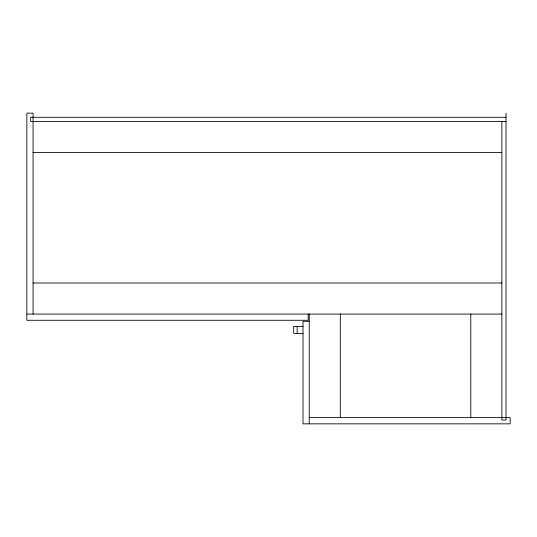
<?xml version="1.0" encoding="UTF-8"?>
<svg xmlns="http://www.w3.org/2000/svg" width="537" height="537" viewBox="0 0 537 537"><rect width="100%" height="100%" fill="white"/><g stroke="black" fill="none" stroke-linecap="round" stroke-linejoin="round"><path stroke-width="0.81" d="M506.008 117.294L30.649 117.294L30.649 121.436L506.008 121.436M33.066 152.508L501.867 152.508M33.066 282.999L501.867 282.999M26.85 314.071L501.867 314.071M309.238 321.321L303.022 321.321L303.022 423.847L510.15 423.847L510.15 417.632L309.238 417.632M303.022 326.496L293.699 326.496L293.699 333.403L303.022 333.403M506.008 113.153L506.008 420.048L501.867 420.048L501.867 121.436M470.795 314.071L470.795 417.632M340.304 314.071L340.304 417.632M309.238 314.071L309.238 423.847M308.198 314.071L308.198 320.28L26.85 320.28L26.85 113.153L33.066 113.153L33.066 314.071M297.156 326.496L297.156 333.403"/></g></svg>
